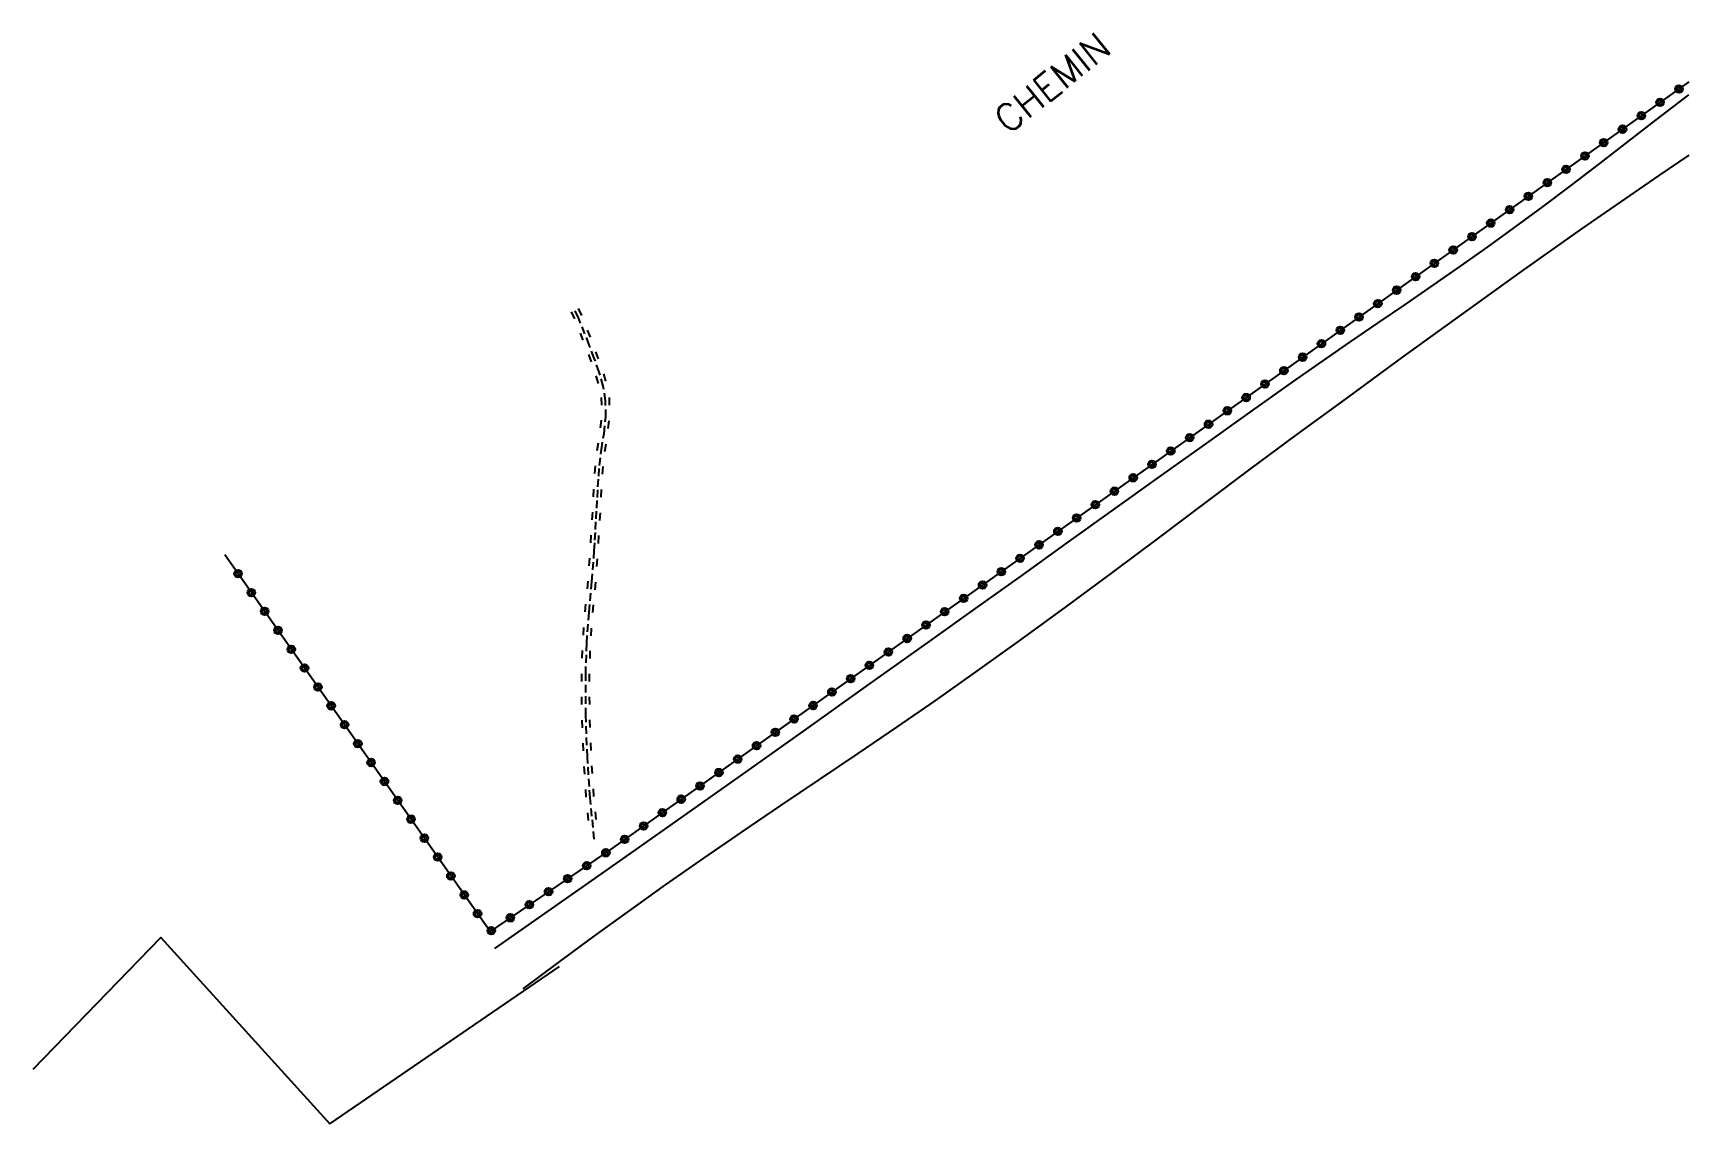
# Model space of a CAD drawing. Header units: millimetres. Extents: x 134017 to 135000, y 142000 to 142846.
# Drawn here: x 134892.5 to 135000, y 142775.5 to 142846.3 of the extents above; entities that cross this region are included whole.
import ezdxf
from ezdxf.enums import TextEntityAlignment as Align

# ---------------------------------------------------------------- set-up
doc = ezdxf.new("R2010")
doc.units = ezdxf.units.MM
doc.linetypes.add('DASHED', pattern=[0.75, 0.5, -0.25])
doc.layers.get('0').update_dxf_attribs({"linetype": 'CONTINUOUS'})
for name, color, linetype in [('W0071', 7, 'CONTINUOUS'), ('W0220', 5, 'DASHED'), ('W0323', 7, 'CONTINUOUS'), ('W0330', 7, 'CONTINUOUS'), ('W0989', 7, 'CONTINUOUS')]:
    doc.layers.add(name, color=color, linetype=linetype)
doc.styles.get("Standard").update_dxf_attribs({"font": 'romans.shx', "width": 0.85})

# ---------------------------------------------------------------- blocks, each defined once
blk = doc.blocks.new('t323o')
at = {"color": 0, "linetype": 'Continuous'}
for radius in [0.25, 0.15]:
    blk.add_circle((0, 0), radius, dxfattribs=at)
blk = doc.blocks.new('t220o')
at = {"color": 0, "linetype": 'Continuous'}
for p, q in [((-0.25, 0.25), (0.25, 0.25)), ((-0.25, -0.25), (0.25, -0.25))]:
    blk.add_line(p, q, dxfattribs=at)

msp = doc.modelspace()

# ---------------------------------------------------------------- linework, layer by layer
at = {"layer": 'W0071'}
for points in [[(134922.49, 142786.84), (134925.53, 142788.96), (134928.56, 142791.09), (134931.6, 142793.22), (134934.62, 142795.35), (134938.66, 142798.2), (134942.68, 142801.06), (134946.7, 142803.93), (134950.73, 142806.79), (134953.7, 142808.91), (134956.67, 142811.04), (134959.64, 142813.17), (134962.61, 142815.3), (134965.58, 142817.43), (134968.55, 142819.55), (134971.53, 142821.67), (134974.51, 142823.78), (134976.28, 142825.01), (134978.06, 142826.24), (134979.84, 142827.46), (134981.62, 142828.68), (134983.4, 142829.91), (134985.17, 142831.14), (134986.93, 142832.38), (134988.69, 142833.64), (134990.55, 142835.01), (134992.39, 142836.4), (134994.23, 142837.81), (134996.05, 142839.23), (134997.88, 142840.64), (134999.72, 142842.04), (135000, 142842.26)], [(135000, 142838.34), (134999.33, 142837.88), (134998.06, 142837.02), (134996.8, 142836.16), (134995.54, 142835.3), (134994.28, 142834.43), (134993.02, 142833.55), (134989.12, 142830.79), (134985.24, 142828), (134981.37, 142825.2), (134977.51, 142822.38), (134974.5, 142820.18), (134971.51, 142817.96), (134968.53, 142815.73), (134965.55, 142813.49), (134962.56, 142811.26), (134959.57, 142809.04), (134956.56, 142806.85), (134953.53, 142804.67), (134951.06, 142802.93), (134948.56, 142801.21), (134946.06, 142799.51), (134943.55, 142797.82), (134941.04, 142796.13), (134938.53, 142794.43), (134936.03, 142792.72), (134933.55, 142790.98), (134931.23, 142789.32), (134928.91, 142787.64), (134926.61, 142785.95), (134924.32, 142784.24)]]:
    msp.add_lwpolyline(points, dxfattribs=at)
at = {"layer": 'W0220'}
msp.add_lwpolyline([(134928.95, 142793.95), (134928.68, 142796.62), (134928.5, 142799.29), (134928.4, 142801.97), (134928.39, 142804.65), (134928.46, 142806.66), (134928.61, 142808.67), (134928.79, 142810.67), (134928.95, 142812.67), (134928.99, 142813.36), (134929.03, 142814.05), (134929.07, 142814.74), (134929.11, 142815.43), (134929.15, 142816.12), (134929.19, 142816.82), (134929.24, 142817.51), (134929.29, 142818.2), (134929.41, 142819.23), (134929.58, 142820.28), (134929.7, 142821.34), (134929.68, 142822.39), (134929.53, 142823.34), (134929.27, 142824.26), (134928.95, 142825.16), (134928.62, 142826.04), (134927.92, 142827.79), (134927.66, 142828.37)], dxfattribs=at)
at = {"layer": 'W0323'}
msp.add_lwpolyline([(135000, 142843.1), (134971.24, 142822.6), (134930, 142793.27), (134922.18, 142787.95), (134904.96, 142812.41)], dxfattribs=at)
at = {"layer": 'W0330'}
msp.add_lwpolyline([(134892.52, 142779.02), (134900.82, 142787.56), (134911.79, 142775.46), (134926.7, 142785.68)], dxfattribs=at)

# ---------------------------------------------------------------- block references
at = {"layer": 'W0220'}
for p, rotation in [((134927.81, 142828.05), 114.3724025446572), ((134928.37, 142826.66), 111.8285684062242), ((134928.91, 142825.26), 110.4219641843305), ((134929.39, 142823.84), 105.7320563208668), ((134929.68, 142822.37), 90.76030946223067), ((134929.64, 142820.87), 83.46931975260951), ((134929.43, 142819.39), 80.95071075467295), ((134929.26, 142817.9), 85.77005911947386), ((134929.16, 142816.4), 86.49292641179264), ((134929.08, 142814.9), 86.786551183752), ((134928.99, 142813.41), 86.61636889284453), ((134928.89, 142811.91), 85.55426639457143), ((134928.77, 142810.41), 84.83272490297226), ((134928.63, 142808.92), 84.83272490297226), ((134928.51, 142807.42), 85.6513519679943), ((134928.43, 142805.93), 88.0067173050267), ((134928.39, 142804.43), 90.37620565146942), ((134928.4, 142802.93), 90.37620565146942), ((134928.42, 142801.43), 92.12212780199012), ((134928.48, 142799.93), 92.12212780199012), ((134928.56, 142798.43), 93.86804709707415), ((134928.66, 142796.94), 93.86804709707415), ((134928.8, 142795.44), 95.61396353669356)]:
    msp.add_blockref('t220o', p, dxfattribs=dict(at, rotation=rotation))
at = {"layer": 'W0323'}
for p, rotation in [((134999.36, 142842.64), 215.4820603528877), ((134998.13, 142841.77), 215.4820603528877), ((134996.91, 142840.9), 215.4820603528877), ((134995.69, 142840.03), 215.4820603528877), ((134993.25, 142838.29), 215.4820603528877), ((134994.47, 142839.16), 215.4820603528877), ((134992.03, 142837.42), 215.4820603528877), ((134990.81, 142836.55), 215.4820603528877), ((134989.58, 142835.67), 215.4820603528877), ((134988.36, 142834.8), 215.4820603528877), ((134985.92, 142833.06), 215.4820603528877), ((134987.14, 142833.93), 215.4820603528877), ((134984.7, 142832.19), 215.4820603528877), ((134983.48, 142831.32), 215.4820603528877), ((134982.26, 142830.45), 215.4820603528877), ((134979.81, 142828.71), 215.4820603528877), ((134981.03, 142829.58), 215.4820603528877), ((134978.59, 142827.84), 215.4820603528877), ((134977.37, 142826.97), 215.4820603528877), ((134976.15, 142826.1), 215.4820603528877), ((134973.71, 142824.36), 215.4820603528877), ((134974.93, 142825.23), 215.4820603528877), ((134972.48, 142823.49), 215.4820603528877), ((134971.26, 142822.61), 215.4820603528877), ((134970.04, 142821.75), 215.4183262869747), ((134967.6, 142820.01), 215.4183262869747), ((134968.82, 142820.88), 215.4183262869747), ((134966.37, 142819.14), 215.4183262869747), ((134965.15, 142818.27), 215.4183262869747), ((134963.93, 142817.4), 215.4183262869747), ((134962.71, 142816.53), 215.4183262869747), ((134960.26, 142814.79), 215.4183262869747), ((134961.48, 142815.66), 215.4183262869747), ((134959.04, 142813.92), 215.4183262869747), ((134957.82, 142813.05), 215.4183262869747), ((134956.59, 142812.18), 215.4183262869747), ((134905.83, 142811.18), 125.15386915291), ((134954.15, 142810.44), 215.4183262869747), ((134955.37, 142811.31), 215.4183262869747), ((134906.69, 142809.95), 125.15386915291), ((134952.93, 142809.58), 215.4183262869747), ((134907.55, 142808.73), 125.15386915291), ((134951.7, 142808.71), 215.4183262869747), ((134908.42, 142807.5), 125.15386915291), ((134950.48, 142807.84), 215.4183262869747), ((134909.28, 142806.27), 125.15386915291), ((134948.04, 142806.1), 215.4183262869747), ((134949.26, 142806.97), 215.4183262869747), ((134910.14, 142805.05), 125.15386915291), ((134946.81, 142805.23), 215.4183262869747), ((134945.59, 142804.36), 215.4183262869747), ((134911.01, 142803.82), 125.15386915291), ((134944.37, 142803.49), 215.4183262869747), ((134911.87, 142802.6), 125.15386915291), ((134941.92, 142801.75), 215.4183262869747), ((134943.15, 142802.62), 215.4183262869747), ((134912.74, 142801.37), 125.15386915291), ((134940.7, 142800.88), 215.4183262869747), ((134913.6, 142800.14), 125.15386915291), ((134939.48, 142800.01), 215.4183262869747), ((134914.46, 142798.92), 125.15386915291), ((134938.26, 142799.14), 215.4183262869747), ((134915.33, 142797.69), 125.15386915291), ((134935.81, 142797.4), 215.4183262869747), ((134937.04, 142798.27), 215.4183262869747), ((134916.19, 142796.46), 125.15386915291), ((134934.59, 142796.54), 215.4183262869747), ((134933.37, 142795.67), 215.4183262869747), ((134917.05, 142795.24), 125.15386915291), ((134932.15, 142794.8), 215.4183262869747), ((134917.92, 142794.01), 125.15386915291), ((134930.92, 142793.93), 215.4183262869747), ((134918.78, 142792.78), 125.15386915291), ((134928.46, 142792.22), 214.2483931795512), ((134929.7, 142793.06), 214.2483931795512), ((134919.64, 142791.56), 125.15386915291), ((134927.22, 142791.38), 214.2483931795512), ((134920.51, 142790.33), 125.15386915291), ((134925.98, 142790.53), 214.2483931795512), ((134921.37, 142789.11), 125.15386915291), ((134923.5, 142788.84), 214.2483931795512), ((134924.74, 142789.69), 214.2483931795512), ((134922.26, 142788), 214.2483931795512)]:
    msp.add_blockref('t323o', p, dxfattribs=dict(at, rotation=rotation))

# ---------------------------------------------------------------- texts
at = {"layer": 'W0989'}
msp.add_text('CHEMIN', height=1.75, rotation=38.5899, dxfattribs=at).set_placement((134958.67, 142843.05), align=Align.MIDDLE_CENTER)

doc.saveas('drawing.dxf')
